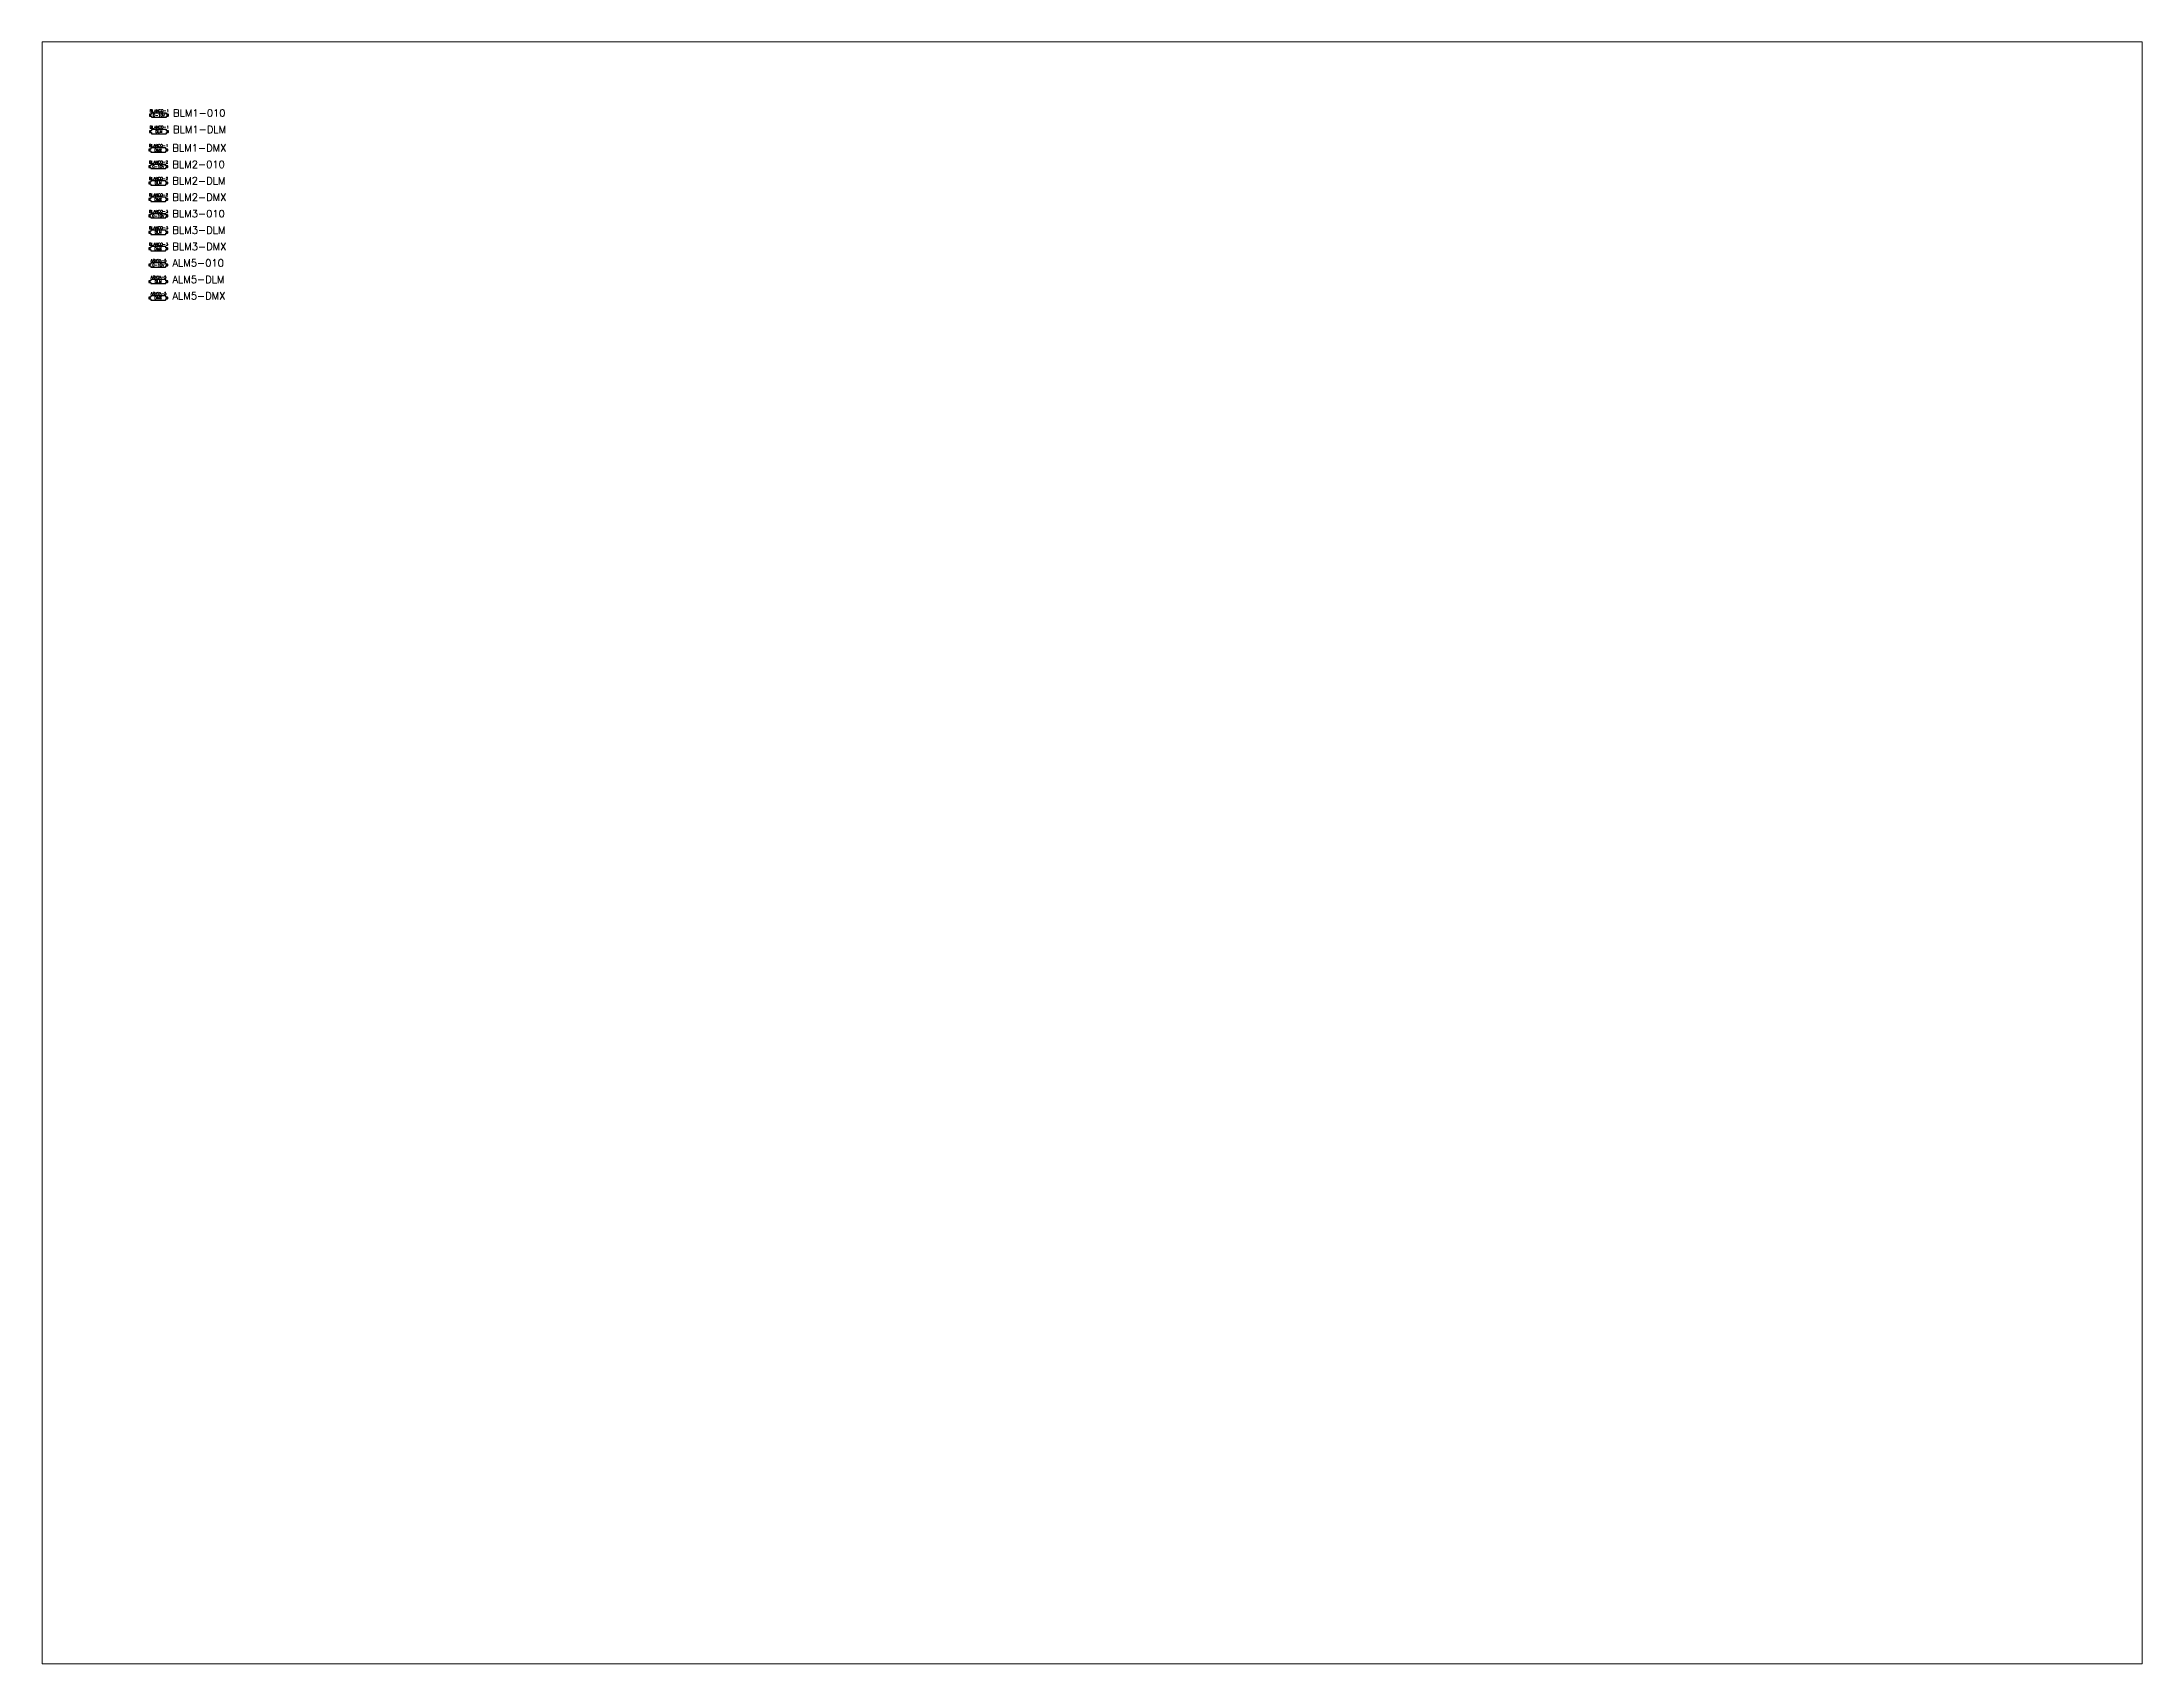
# Paper-space layout 'HCL' of a CAD drawing. Header units: inches. Extents: x 4.4 to 39.5, y 3.4 to 30.5.
import ezdxf

# ---------------------------------------------------------------- set-up
doc = ezdxf.new("R2010")
doc.units = ezdxf.units.IN
doc.header["$MEASUREMENT"] = 0
doc.layers.add('WATTSTOPPER', color=160, linetype='Continuous')
doc.styles.add('WS8th', font='complex.shx', dxfattribs={"height": 0.1875})
doc.styles.add('WSNotes', font='complex.shx', dxfattribs={"height": 10.625})

# ---------------------------------------------------------------- blocks, each defined once
blk = doc.blocks.new('key_BLM1-010')
at = {"layer": 'WATTSTOPPER'}
blk.add_lwpolyline([(0.148, -0.036), (0.148, -0.026), (0.143, -0.022), (0.119, -0.022, -0.414214), (0.114, -0.017), (0.114, -0.005), (0.11, 0), (-0.11, 0), (-0.132, 0), (-0.137, -0.005), (-0.137, -0.017, -0.414214), (-0.141, -0.022), (-0.166, -0.022), (-0.17, -0.026), (-0.17, -0.036), (-0.17, -0.045), (-0.166, -0.05), (-0.141, -0.05, -0.414214), (-0.137, -0.055), (-0.137, -0.067), (-0.132, -0.071), (-0.11, -0.071), (0.11, -0.071), (0.114, -0.067), (0.114, -0.055, -0.414214), (0.119, -0.05), (0.143, -0.05), (0.148, -0.045)], format="xyb", close=True, dxfattribs=at)
for centre in [(-0.156, -0.036), (0.134, -0.036)]:
    blk.add_circle(centre, 0.00611, dxfattribs=at)
at = {"layer": 'WATTSTOPPER', "char_height": 0.0446, "width": 0.00149, "attachment_point": 5, "style": 'WSNotes'}
for s, insert in [('BLANCO-1', (-0.006, 0.039)), ('0-10V', (-0.011, -0.036))]:
    blk.add_mtext(s, dxfattribs=dict(at, insert=insert))
at = {"layer": 'WATTSTOPPER', "style": 'WS8th'}
blk.add_attdef('LEGEND_WATTSTOPPER', (0.226, -0.061), '', height=0.122, dxfattribs=at)
blk = doc.blocks.new('key_BLM1-DLM')
at = {"layer": 'WATTSTOPPER'}
blk.add_lwpolyline([(0.148, -0.036), (0.148, -0.026), (0.143, -0.022), (0.119, -0.022, -0.414214), (0.114, -0.017), (0.114, -0.005), (0.11, 0), (-0.11, 0), (-0.132, 0), (-0.137, -0.005), (-0.137, -0.017, -0.414214), (-0.141, -0.022), (-0.166, -0.022), (-0.17, -0.026), (-0.17, -0.036), (-0.17, -0.045), (-0.166, -0.05), (-0.141, -0.05, -0.414214), (-0.137, -0.055), (-0.137, -0.067), (-0.132, -0.071), (-0.11, -0.071), (0.11, -0.071), (0.114, -0.067), (0.114, -0.055, -0.414214), (0.119, -0.05), (0.143, -0.05), (0.148, -0.045)], format="xyb", close=True, dxfattribs=at)
for centre in [(-0.156, -0.036), (0.134, -0.036)]:
    blk.add_circle(centre, 0.00611, dxfattribs=at)
at = {"layer": 'WATTSTOPPER', "char_height": 0.0446, "width": 0.00149, "attachment_point": 5, "style": 'WSNotes'}
for s, insert in [('BLANCO-1', (-0.006, 0.039)), ('DLM', (-0.011, -0.036))]:
    blk.add_mtext(s, dxfattribs=dict(at, insert=insert))
at = {"layer": 'WATTSTOPPER', "style": 'WS8th'}
blk.add_attdef('LEGEND_WATTSTOPPER', (0.226, -0.061), '', height=0.122, dxfattribs=at)
blk = doc.blocks.new('key_BLM1-DMX')
at = {"layer": 'WATTSTOPPER'}
blk.add_lwpolyline([(0.148, -0.036), (0.148, -0.026), (0.143, -0.022), (0.119, -0.022, -0.414214), (0.114, -0.017), (0.114, -0.005), (0.11, 0), (-0.11, 0), (-0.132, 0), (-0.137, -0.005), (-0.137, -0.017, -0.414214), (-0.141, -0.022), (-0.166, -0.022), (-0.17, -0.026), (-0.17, -0.036), (-0.17, -0.045), (-0.166, -0.05), (-0.141, -0.05, -0.414214), (-0.137, -0.055), (-0.137, -0.067), (-0.132, -0.071), (-0.11, -0.071), (0.11, -0.071), (0.114, -0.067), (0.114, -0.055, -0.414214), (0.119, -0.05), (0.143, -0.05), (0.148, -0.045)], format="xyb", close=True, dxfattribs=at)
for centre in [(-0.156, -0.036), (0.134, -0.036)]:
    blk.add_circle(centre, 0.00611, dxfattribs=at)
at = {"layer": 'WATTSTOPPER', "char_height": 0.0446, "width": 0.00149, "attachment_point": 5, "style": 'WSNotes'}
for s, insert in [('BLANCO-1', (-0.006, 0.039)), ('DMX', (-0.011, -0.036))]:
    blk.add_mtext(s, dxfattribs=dict(at, insert=insert))
at = {"layer": 'WATTSTOPPER', "style": 'WS8th'}
blk.add_attdef('LEGEND_WATTSTOPPER', (0.226, -0.061), '', height=0.122, dxfattribs=at)
blk = doc.blocks.new('key_BLM2-010')
at = {"layer": 'WATTSTOPPER'}
blk.add_lwpolyline([(0.148, -0.036), (0.148, -0.026), (0.143, -0.022), (0.119, -0.022, -0.414214), (0.114, -0.017), (0.114, -0.005), (0.11, 0), (-0.11, 0), (-0.132, 0), (-0.137, -0.005), (-0.137, -0.017, -0.414214), (-0.141, -0.022), (-0.166, -0.022), (-0.17, -0.026), (-0.17, -0.036), (-0.17, -0.045), (-0.166, -0.05), (-0.141, -0.05, -0.414214), (-0.137, -0.055), (-0.137, -0.067), (-0.132, -0.071), (-0.11, -0.071), (0.11, -0.071), (0.114, -0.067), (0.114, -0.055, -0.414214), (0.119, -0.05), (0.143, -0.05), (0.148, -0.045)], format="xyb", close=True, dxfattribs=at)
for centre in [(-0.156, -0.036), (0.134, -0.036)]:
    blk.add_circle(centre, 0.00611, dxfattribs=at)
at = {"layer": 'WATTSTOPPER', "char_height": 0.0446, "width": 0.00149, "attachment_point": 5, "style": 'WSNotes'}
for s, insert in [('BLANCO-2', (-0.006, 0.039)), ('0-10V', (-0.011, -0.036))]:
    blk.add_mtext(s, dxfattribs=dict(at, insert=insert))
at = {"layer": 'WATTSTOPPER', "style": 'WS8th'}
blk.add_attdef('LEGEND_WATTSTOPPER', (0.226, -0.061), '', height=0.122, dxfattribs=at)
blk = doc.blocks.new('key_BLM2-DLM')
at = {"layer": 'WATTSTOPPER'}
blk.add_lwpolyline([(0.148, -0.036), (0.148, -0.026), (0.143, -0.022), (0.119, -0.022, -0.414214), (0.114, -0.017), (0.114, -0.005), (0.11, 0), (-0.11, 0), (-0.132, 0), (-0.137, -0.005), (-0.137, -0.017, -0.414214), (-0.141, -0.022), (-0.166, -0.022), (-0.17, -0.026), (-0.17, -0.036), (-0.17, -0.045), (-0.166, -0.05), (-0.141, -0.05, -0.414214), (-0.137, -0.055), (-0.137, -0.067), (-0.132, -0.071), (-0.11, -0.071), (0.11, -0.071), (0.114, -0.067), (0.114, -0.055, -0.414214), (0.119, -0.05), (0.143, -0.05), (0.148, -0.045)], format="xyb", close=True, dxfattribs=at)
for centre in [(-0.156, -0.036), (0.134, -0.036)]:
    blk.add_circle(centre, 0.00611, dxfattribs=at)
at = {"layer": 'WATTSTOPPER', "char_height": 0.0446, "width": 0.00149, "attachment_point": 5, "style": 'WSNotes'}
for s, insert in [('BLANCO-2', (-0.006, 0.039)), ('DLM', (-0.011, -0.036))]:
    blk.add_mtext(s, dxfattribs=dict(at, insert=insert))
at = {"layer": 'WATTSTOPPER', "style": 'WS8th'}
blk.add_attdef('LEGEND_WATTSTOPPER', (0.226, -0.061), '', height=0.122, dxfattribs=at)
blk = doc.blocks.new('key_BLM2-DMX')
at = {"layer": 'WATTSTOPPER'}
blk.add_lwpolyline([(0.148, -0.036), (0.148, -0.026), (0.143, -0.022), (0.119, -0.022, -0.414214), (0.114, -0.017), (0.114, -0.005), (0.11, 0), (-0.11, 0), (-0.132, 0), (-0.137, -0.005), (-0.137, -0.017, -0.414214), (-0.141, -0.022), (-0.166, -0.022), (-0.17, -0.026), (-0.17, -0.036), (-0.17, -0.045), (-0.166, -0.05), (-0.141, -0.05, -0.414214), (-0.137, -0.055), (-0.137, -0.067), (-0.132, -0.071), (-0.11, -0.071), (0.11, -0.071), (0.114, -0.067), (0.114, -0.055, -0.414214), (0.119, -0.05), (0.143, -0.05), (0.148, -0.045)], format="xyb", close=True, dxfattribs=at)
for centre in [(-0.156, -0.036), (0.134, -0.036)]:
    blk.add_circle(centre, 0.00611, dxfattribs=at)
at = {"layer": 'WATTSTOPPER', "char_height": 0.0446, "width": 0.00149, "attachment_point": 5, "style": 'WSNotes'}
for s, insert in [('BLANCO-2', (-0.006, 0.039)), ('DMX', (-0.011, -0.036))]:
    blk.add_mtext(s, dxfattribs=dict(at, insert=insert))
at = {"layer": 'WATTSTOPPER', "style": 'WS8th'}
blk.add_attdef('LEGEND_WATTSTOPPER', (0.226, -0.061), '', height=0.122, dxfattribs=at)
blk = doc.blocks.new('key_BLM3-010')
at = {"layer": 'WATTSTOPPER'}
blk.add_lwpolyline([(0.148, -0.036), (0.148, -0.026), (0.143, -0.022), (0.119, -0.022, -0.414214), (0.114, -0.017), (0.114, -0.005), (0.11, 0), (-0.11, 0), (-0.132, 0), (-0.137, -0.005), (-0.137, -0.017, -0.414214), (-0.141, -0.022), (-0.166, -0.022), (-0.17, -0.026), (-0.17, -0.036), (-0.17, -0.045), (-0.166, -0.05), (-0.141, -0.05, -0.414214), (-0.137, -0.055), (-0.137, -0.067), (-0.132, -0.071), (-0.11, -0.071), (0.11, -0.071), (0.114, -0.067), (0.114, -0.055, -0.414214), (0.119, -0.05), (0.143, -0.05), (0.148, -0.045)], format="xyb", close=True, dxfattribs=at)
for centre in [(-0.156, -0.036), (0.134, -0.036)]:
    blk.add_circle(centre, 0.00611, dxfattribs=at)
at = {"layer": 'WATTSTOPPER', "char_height": 0.0446, "width": 0.00149, "attachment_point": 5, "style": 'WSNotes'}
for s, insert in [('BLANCO-3', (-0.006, 0.039)), ('0-10V', (-0.011, -0.036))]:
    blk.add_mtext(s, dxfattribs=dict(at, insert=insert))
at = {"layer": 'WATTSTOPPER', "style": 'WS8th'}
blk.add_attdef('LEGEND_WATTSTOPPER', (0.226, -0.061), '', height=0.122, dxfattribs=at)
blk = doc.blocks.new('key_BLM3-DLM')
at = {"layer": 'WATTSTOPPER'}
blk.add_lwpolyline([(0.148, -0.036), (0.148, -0.026), (0.143, -0.022), (0.119, -0.022, -0.414214), (0.114, -0.017), (0.114, -0.005), (0.11, 0), (-0.11, 0), (-0.132, 0), (-0.137, -0.005), (-0.137, -0.017, -0.414214), (-0.141, -0.022), (-0.166, -0.022), (-0.17, -0.026), (-0.17, -0.036), (-0.17, -0.045), (-0.166, -0.05), (-0.141, -0.05, -0.414214), (-0.137, -0.055), (-0.137, -0.067), (-0.132, -0.071), (-0.11, -0.071), (0.11, -0.071), (0.114, -0.067), (0.114, -0.055, -0.414214), (0.119, -0.05), (0.143, -0.05), (0.148, -0.045)], format="xyb", close=True, dxfattribs=at)
for centre in [(-0.156, -0.036), (0.134, -0.036)]:
    blk.add_circle(centre, 0.00611, dxfattribs=at)
at = {"layer": 'WATTSTOPPER', "char_height": 0.0446, "width": 0.00149, "attachment_point": 5, "style": 'WSNotes'}
for s, insert in [('BLANCO-3', (-0.006, 0.039)), ('DLM', (-0.011, -0.036))]:
    blk.add_mtext(s, dxfattribs=dict(at, insert=insert))
at = {"layer": 'WATTSTOPPER', "style": 'WS8th'}
blk.add_attdef('LEGEND_WATTSTOPPER', (0.226, -0.061), '', height=0.122, dxfattribs=at)
blk = doc.blocks.new('key_BLM3-DMX')
at = {"layer": 'WATTSTOPPER'}
blk.add_lwpolyline([(0.148, -0.036), (0.148, -0.026), (0.143, -0.022), (0.119, -0.022, -0.414214), (0.114, -0.017), (0.114, -0.005), (0.11, 0), (-0.11, 0), (-0.132, 0), (-0.137, -0.005), (-0.137, -0.017, -0.414214), (-0.141, -0.022), (-0.166, -0.022), (-0.17, -0.026), (-0.17, -0.036), (-0.17, -0.045), (-0.166, -0.05), (-0.141, -0.05, -0.414214), (-0.137, -0.055), (-0.137, -0.067), (-0.132, -0.071), (-0.11, -0.071), (0.11, -0.071), (0.114, -0.067), (0.114, -0.055, -0.414214), (0.119, -0.05), (0.143, -0.05), (0.148, -0.045)], format="xyb", close=True, dxfattribs=at)
for centre in [(-0.156, -0.036), (0.134, -0.036)]:
    blk.add_circle(centre, 0.00611, dxfattribs=at)
at = {"layer": 'WATTSTOPPER', "char_height": 0.0446, "width": 0.00149, "attachment_point": 5, "style": 'WSNotes'}
for s, insert in [('BLANCO-3', (-0.006, 0.039)), ('DMX', (-0.011, -0.036))]:
    blk.add_mtext(s, dxfattribs=dict(at, insert=insert))
at = {"layer": 'WATTSTOPPER', "style": 'WS8th'}
blk.add_attdef('LEGEND_WATTSTOPPER', (0.226, -0.061), '', height=0.122, dxfattribs=at)
blk = doc.blocks.new('key_ALM5-010')
at = {"layer": 'WATTSTOPPER'}
blk.add_lwpolyline([(0.148, -0.036), (0.148, -0.026), (0.143, -0.022), (0.119, -0.022, -0.414214), (0.114, -0.017), (0.114, -0.005), (0.11, 0), (-0.11, 0), (-0.132, 0), (-0.137, -0.005), (-0.137, -0.017, -0.414214), (-0.141, -0.022), (-0.166, -0.022), (-0.17, -0.026), (-0.17, -0.036), (-0.17, -0.045), (-0.166, -0.05), (-0.141, -0.05, -0.414214), (-0.137, -0.055), (-0.137, -0.067), (-0.132, -0.071), (-0.11, -0.071), (0.11, -0.071), (0.114, -0.067), (0.114, -0.055, -0.414214), (0.119, -0.05), (0.143, -0.05), (0.148, -0.045)], format="xyb", close=True, dxfattribs=at)
for centre in [(-0.156, -0.036), (0.134, -0.036)]:
    blk.add_circle(centre, 0.00611, dxfattribs=at)
at = {"layer": 'WATTSTOPPER', "char_height": 0.0446, "width": 0.00149, "attachment_point": 5, "style": 'WSNotes'}
for s, insert in [('ARAYA-5', (-0.006, 0.039)), ('0-10V', (-0.011, -0.036))]:
    blk.add_mtext(s, dxfattribs=dict(at, insert=insert))
at = {"layer": 'WATTSTOPPER', "style": 'WS8th'}
blk.add_attdef('LEGEND_WATTSTOPPER', (0.226, -0.061), '', height=0.122, dxfattribs=at)
blk = doc.blocks.new('key_ALM5-DLM')
at = {"layer": 'WATTSTOPPER'}
blk.add_lwpolyline([(0.148, -0.036), (0.148, -0.026), (0.143, -0.022), (0.119, -0.022, -0.414214), (0.114, -0.017), (0.114, -0.005), (0.11, 0), (-0.11, 0), (-0.132, 0), (-0.137, -0.005), (-0.137, -0.017, -0.414214), (-0.141, -0.022), (-0.166, -0.022), (-0.17, -0.026), (-0.17, -0.036), (-0.17, -0.045), (-0.166, -0.05), (-0.141, -0.05, -0.414214), (-0.137, -0.055), (-0.137, -0.067), (-0.132, -0.071), (-0.11, -0.071), (0.11, -0.071), (0.114, -0.067), (0.114, -0.055, -0.414214), (0.119, -0.05), (0.143, -0.05), (0.148, -0.045)], format="xyb", close=True, dxfattribs=at)
for centre in [(-0.156, -0.036), (0.134, -0.036)]:
    blk.add_circle(centre, 0.00611, dxfattribs=at)
at = {"layer": 'WATTSTOPPER', "char_height": 0.0446, "width": 0.00149, "attachment_point": 5, "style": 'WSNotes'}
for s, insert in [('ARAYA-5', (-0.006, 0.039)), ('DLM', (-0.011, -0.036))]:
    blk.add_mtext(s, dxfattribs=dict(at, insert=insert))
at = {"layer": 'WATTSTOPPER', "style": 'WS8th'}
blk.add_attdef('LEGEND_WATTSTOPPER', (0.226, -0.061), '', height=0.122, dxfattribs=at)
blk = doc.blocks.new('key_ALM5-DMX')
at = {"layer": 'WATTSTOPPER'}
blk.add_lwpolyline([(0.148, -0.036), (0.148, -0.026), (0.143, -0.022), (0.119, -0.022, -0.414214), (0.114, -0.017), (0.114, -0.005), (0.11, 0), (-0.11, 0), (-0.132, 0), (-0.137, -0.005), (-0.137, -0.017, -0.414214), (-0.141, -0.022), (-0.166, -0.022), (-0.17, -0.026), (-0.17, -0.036), (-0.17, -0.045), (-0.166, -0.05), (-0.141, -0.05, -0.414214), (-0.137, -0.055), (-0.137, -0.067), (-0.132, -0.071), (-0.11, -0.071), (0.11, -0.071), (0.114, -0.067), (0.114, -0.055, -0.414214), (0.119, -0.05), (0.143, -0.05), (0.148, -0.045)], format="xyb", close=True, dxfattribs=at)
for centre in [(-0.156, -0.036), (0.134, -0.036)]:
    blk.add_circle(centre, 0.00611, dxfattribs=at)
at = {"layer": 'WATTSTOPPER', "char_height": 0.0446, "width": 0.00149, "attachment_point": 5, "style": 'WSNotes'}
for s, insert in [('ARAYA-5', (-0.006, 0.039)), ('DMX', (-0.011, -0.036))]:
    blk.add_mtext(s, dxfattribs=dict(at, insert=insert))
at = {"layer": 'WATTSTOPPER', "style": 'WS8th'}
blk.add_attdef('LEGEND_WATTSTOPPER', (0.226, -0.061), '', height=0.122, dxfattribs=at)

psp = doc.layouts.new('HCL')

# ---------------------------------------------------------------- block references
for name, p, values in [('key_BLM1-010', (6.361, 29.355), {'LEGEND_WATTSTOPPER': 'BLM1-010'}), ('key_BLM1-DMX', (6.35, 28.77), {'LEGEND_WATTSTOPPER': 'BLM1-DMX'}), ('key_BLM1-DLM', (6.361, 29.08), {'LEGEND_WATTSTOPPER': 'BLM1-DLM'}), ('key_BLM2-010', (6.35, 28.495), {'LEGEND_WATTSTOPPER': 'BLM2-010'}), ('key_BLM2-DLM', (6.35, 28.22), {'LEGEND_WATTSTOPPER': 'BLM2-DLM'}), ('key_BLM2-DMX', (6.35, 27.945), {'LEGEND_WATTSTOPPER': 'BLM2-DMX'}), ('key_BLM3-010', (6.35, 27.67), {'LEGEND_WATTSTOPPER': 'BLM3-010'}), ('key_BLM3-DLM', (6.35, 27.395), {'LEGEND_WATTSTOPPER': 'BLM3-DLM'}), ('key_BLM3-DMX', (6.35, 27.12), {'LEGEND_WATTSTOPPER': 'BLM3-DMX'}), ('key_ALM5-010', (6.35, 26.845), {'LEGEND_WATTSTOPPER': 'ALM5-010'}), ('key_ALM5-DLM', (6.35, 26.57), {'LEGEND_WATTSTOPPER': 'ALM5-DLM'}), ('key_ALM5-DMX', (6.35, 26.295), {'LEGEND_WATTSTOPPER': 'ALM5-DMX'})]:
    psp.add_blockref(name, p).add_auto_attribs(values)

# ---------------------------------------------------------------- viewports
at = {"layer": '0'}
psp.add_viewport(center=(21.969, 16.969), size=(35.15, 27.15), view_center_point=(6, 4.5), view_height=9.33924, dxfattribs=at)

doc.saveas('drawing.dxf')
